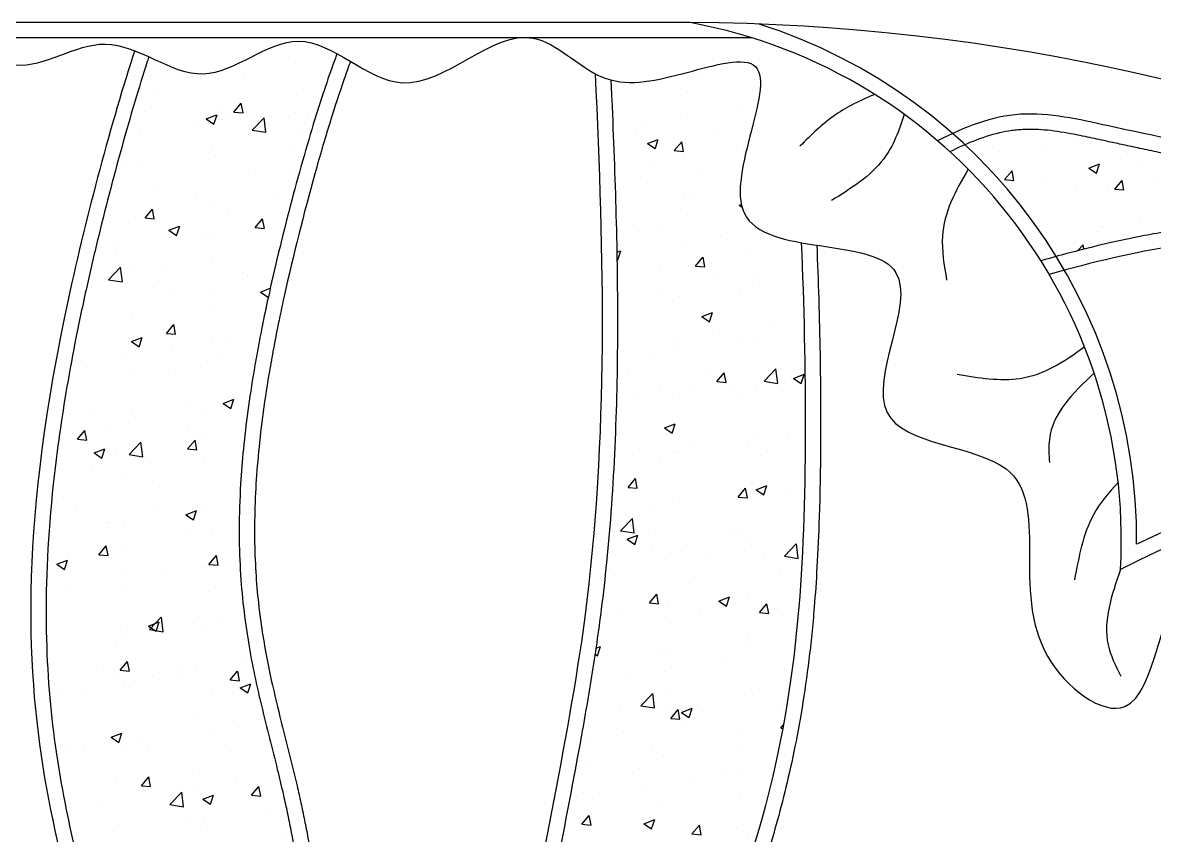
# Model space of a CAD drawing. Header units: inches. Extents: x 7.5 to 50, y 15.4 to 40.2.
# Drawn here: x 29.748 to 30.486, y 21.699 to 22.229 of the extents above; entities that cross this region are included whole.
import ezdxf

# ---------------------------------------------------------------- set-up
doc = ezdxf.new("R2010")
doc.units = ezdxf.units.IN
doc.header["$MEASUREMENT"] = 0
doc.layers.add('02', color=2, linetype='Continuous')

msp = doc.modelspace()

# ---------------------------------------------------------------- linework, layer by layer
at = {"layer": '02'}
for p, q in [((30.18323, 22.2289), (29.71036, 22.2289)), ((30.22355, 22.2189), (29.71036, 22.2189)), ((29.92813, 22.2156), (29.92813, 22.2156)), ((29.92177, 22.206), (29.92177, 22.206)), ((29.88938, 22.20144), (29.88938, 22.20144)), ((29.95032, 22.20308), (29.95032, 22.20308)), ((29.82648, 22.19316), (29.82648, 22.19316)), ((29.85151, 22.19646), (29.85151, 22.19646)), ((29.892, 22.19307), (29.892, 22.19307)), ((30.18868, 22.19472), (30.18868, 22.19472)), ((29.83368, 22.18306), (29.83368, 22.18306)), ((30.18135, 22.18341), (30.18135, 22.18341)), ((29.88591, 22.17061), (29.89073, 22.17635)), ((29.8919, 22.17007), (29.89075, 22.17634)), ((29.92692, 22.18232), (29.92692, 22.18232)), ((29.82741, 22.17085), (29.82741, 22.17085)), ((29.86793, 22.16619), (29.87493, 22.16887)), ((29.87292, 22.16282), (29.87495, 22.16886)), ((29.87498, 22.17482), (29.87498, 22.17482)), ((29.88079, 22.1686), (29.88079, 22.1686)), ((29.88591, 22.17061), (29.89189, 22.17008)), ((29.92623, 22.17032), (29.92623, 22.17032)), ((30.21496, 22.17235), (30.21496, 22.17235)), ((29.86308, 22.162), (29.86308, 22.162)), ((29.86793, 22.16619), (29.87291, 22.16283)), ((29.89782, 22.15887), (29.90561, 22.16698)), ((29.90673, 22.15747), (29.90563, 22.16697)), ((29.93417, 22.16634), (29.93417, 22.16634)), ((30.15205, 22.16407), (30.15205, 22.16407)), ((30.17708, 22.16737), (30.17708, 22.16737)), ((29.8252, 22.15702), (29.8252, 22.15702)), ((29.89782, 22.15887), (29.90672, 22.15749)), ((29.93019, 22.15808), (29.93019, 22.15808)), ((30.1477, 22.15732), (30.1477, 22.15732)), ((30.20108, 22.15506), (30.20108, 22.15506)), ((30.41657, 22.15654), (30.41657, 22.15654)), ((29.87187, 22.14807), (29.87187, 22.14807)), ((29.9257, 22.14903), (29.9257, 22.14903)), ((30.15536, 22.15017), (30.16236, 22.15286)), ((30.15536, 22.15017), (30.16033, 22.14681)), ((30.16035, 22.1468), (30.16238, 22.15284)), ((30.17281, 22.1455), (30.17763, 22.15125)), ((30.17881, 22.14497), (30.17765, 22.15124)), ((30.18013, 22.15012), (30.18013, 22.15012)), ((30.21765, 22.14846), (30.21765, 22.14846)), ((30.35825, 22.14653), (30.35825, 22.14653)), ((30.36123, 22.1483), (30.36123, 22.1483)), ((30.41461, 22.14604), (30.41461, 22.14604)), ((30.43599, 22.15231), (30.43599, 22.15231)), ((29.87376, 22.14153), (29.87376, 22.14153)), ((30.15934, 22.13845), (30.15934, 22.13845)), ((30.17281, 22.1455), (30.17879, 22.14498)), ((30.38465, 22.14527), (30.38465, 22.14527)), ((30.468, 22.14379), (30.468, 22.14379)), ((29.81355, 22.13806), (29.81355, 22.13806)), ((29.82325, 22.13513), (29.82325, 22.13513)), ((29.92496, 22.13417), (29.92496, 22.13417)), ((30.18865, 22.13291), (30.18865, 22.13291)), ((30.38799, 22.12668), (30.39281, 22.13242)), ((30.39398, 22.12614), (30.39283, 22.13241)), ((30.44278, 22.13415), (30.44979, 22.13684)), ((30.44278, 22.13415), (30.44776, 22.1308)), ((30.44777, 22.13078), (30.4498, 22.13683)), ((30.47762, 22.13498), (30.47762, 22.13498)), ((29.89992, 22.13088), (29.89992, 22.13088)), ((30.15077, 22.12792), (30.15077, 22.12792)), ((30.38799, 22.12668), (30.39397, 22.12616)), ((30.41447, 22.12666), (30.41447, 22.12666)), ((30.45972, 22.1204), (30.46454, 22.12615)), ((30.46571, 22.11987), (30.46455, 22.12614)), ((30.48529, 22.12542), (30.48529, 22.12542)), ((29.80794, 22.11975), (29.80794, 22.11975)), ((29.83677, 22.12256), (29.83677, 22.12256)), ((29.86132, 22.1175), (29.86132, 22.1175)), ((30.17892, 22.11683), (30.17892, 22.11683)), ((30.1833, 22.1165), (30.1833, 22.1165)), ((30.37659, 22.12168), (30.37659, 22.12168)), ((30.43477, 22.11902), (30.43477, 22.11902)), ((30.45476, 22.12154), (30.45476, 22.12154)), ((30.45972, 22.1204), (30.46569, 22.11988)), ((29.9147, 22.11524), (29.9147, 22.11524)), ((30.21505, 22.10991), (30.21651, 22.11047)), ((30.21505, 22.10991), (30.21696, 22.10862)), ((30.39644, 22.11153), (30.39644, 22.11153)), ((29.82203, 22.10184), (29.82203, 22.10184)), ((29.82806, 22.10166), (29.83288, 22.10741)), ((29.82806, 22.10166), (29.83404, 22.10114)), ((29.82902, 22.10632), (29.82902, 22.10632)), ((29.83405, 22.10113), (29.8329, 22.10739)), ((29.87255, 22.10824), (29.87255, 22.10824)), ((29.8824, 22.10407), (29.8824, 22.10407)), ((30.18161, 22.10397), (30.18161, 22.10397)), ((29.8436, 22.09367), (29.8506, 22.09636)), ((29.84859, 22.0903), (29.85062, 22.09635)), ((29.89865, 22.09473), (29.89865, 22.09473)), ((29.89978, 22.09539), (29.90461, 22.10113)), ((29.89978, 22.09539), (29.90576, 22.09486)), ((29.90578, 22.09485), (29.90462, 22.10112)), ((30.45131, 22.09554), (30.45131, 22.09554)), ((30.47635, 22.09883), (30.47635, 22.09883)), ((29.8436, 22.09367), (29.84858, 22.09032)), ((29.86774, 22.0884), (29.86774, 22.0884)), ((29.87362, 22.09144), (29.87362, 22.09144)), ((30.14931, 22.09279), (30.14931, 22.09279)), ((30.16234, 22.09347), (30.16234, 22.09347)), ((30.2027, 22.09053), (30.2027, 22.09053)), ((30.22964, 22.09104), (30.22964, 22.09104)), ((30.44852, 22.09269), (30.44852, 22.09269)), ((30.48407, 22.09213), (30.48407, 22.09213)), ((29.81046, 22.08312), (29.81046, 22.08312)), ((30.13538, 22.07932), (30.13803, 22.08034)), ((30.13602, 22.07429), (30.13804, 22.08033)), ((30.1777, 22.08354), (30.1777, 22.08354)), ((30.22149, 22.0815), (30.22149, 22.0815)), ((30.41622, 22.08151), (30.41622, 22.08151)), ((30.43356, 22.08573), (30.43356, 22.08573)), ((30.43539, 22.08022), (30.43923, 22.08422)), ((30.43959, 22.0813), (30.43925, 22.08421)), ((29.80942, 22.07839), (29.80942, 22.07839)), ((29.87133, 22.07495), (29.87133, 22.07495)), ((30.13546, 22.07467), (30.136, 22.0743)), ((30.18669, 22.07029), (30.19151, 22.07603)), ((30.19268, 22.06975), (30.19153, 22.07602)), ((29.80436, 22.06145), (29.81215, 22.06957)), ((29.81327, 22.06006), (29.81216, 22.06956)), ((29.82082, 22.06855), (29.82082, 22.06855)), ((29.84142, 22.06667), (29.84142, 22.06667)), ((29.8917, 22.06644), (29.8917, 22.06644)), ((30.16317, 22.07149), (30.16317, 22.07149)), ((30.18669, 22.07029), (30.19267, 22.06976)), ((30.22422, 22.06564), (30.22422, 22.06564)), ((29.80436, 22.06145), (29.81325, 22.06007)), ((29.8948, 22.06441), (29.8948, 22.06441)), ((29.91022, 22.06028), (29.91022, 22.06028)), ((30.19919, 22.06234), (30.19919, 22.06234)), ((30.22842, 22.05775), (30.22842, 22.05775)), ((29.83339, 22.05643), (29.83339, 22.05643)), ((29.84731, 22.05199), (29.84731, 22.05199)), ((29.87234, 22.05529), (29.87234, 22.05529)), ((29.90329, 22.05341), (29.90962, 22.05584)), ((29.90329, 22.05341), (29.90827, 22.05005)), ((29.90828, 22.05004), (29.90845, 22.05054)), ((30.13603, 22.05403), (30.13603, 22.05403)), ((30.16172, 22.05313), (30.16172, 22.05313)), ((30.17648, 22.05025), (30.17648, 22.05025)), ((30.2151, 22.05088), (30.2151, 22.05088)), ((29.8196, 22.03526), (29.8196, 22.03526)), ((29.87011, 22.04166), (29.87011, 22.04166)), ((30.19072, 22.03739), (30.19772, 22.04008)), ((30.19072, 22.03739), (30.19569, 22.03404)), ((30.19571, 22.03402), (30.19774, 22.04007)), ((29.84193, 22.02644), (29.84675, 22.03219)), ((29.84793, 22.02591), (29.84677, 22.03217)), ((30.23579, 22.03118), (30.23579, 22.03118)), ((29.81927, 22.02116), (29.82627, 22.02384)), ((29.81927, 22.02116), (29.82424, 22.0178)), ((29.82426, 22.01779), (29.82629, 22.02383)), ((29.84193, 22.02644), (29.84791, 22.02592)), ((29.87158, 22.02144), (29.87158, 22.02144)), ((29.88391, 22.02084), (29.88391, 22.02084)), ((30.17288, 22.0229), (30.17288, 22.0229)), ((30.19792, 22.0262), (30.19792, 22.0262)), ((30.21736, 22.02183), (30.21736, 22.02183)), ((30.22721, 22.02446), (30.22721, 22.02446)), ((29.82195, 22.01557), (29.82195, 22.01557)), ((29.84604, 22.01585), (29.84604, 22.01585)), ((29.87533, 22.01331), (29.87533, 22.01331)), ((30.17527, 22.01696), (30.17527, 22.01696)), ((29.81326, 22.01143), (29.81326, 22.01143)), ((29.8689, 22.00837), (29.8689, 22.00837)), ((30.15904, 22.01182), (30.15904, 22.01182)), ((29.78965, 22.00439), (29.78965, 22.00439)), ((29.81839, 22.00197), (29.81839, 22.00197)), ((29.84303, 22.00214), (29.84303, 22.00214)), ((29.89642, 21.99988), (29.89642, 21.99988)), ((30.14224, 22.00203), (30.14224, 22.00203)), ((30.19562, 21.99978), (30.19562, 21.99978)), ((30.20056, 21.99507), (30.20538, 22.00081)), ((30.20656, 21.99453), (30.2054, 22.0008)), ((30.23125, 21.99525), (30.23904, 22.00336)), ((30.24016, 21.99385), (30.23906, 22.00335)), ((30.24132, 21.99988), (30.24132, 21.99988)), ((30.25041, 21.99713), (30.25741, 21.99982)), ((30.2554, 21.99376), (30.25743, 21.9998)), ((30.20056, 21.99507), (30.20654, 21.99454)), ((30.20948, 21.99174), (30.20948, 21.99174)), ((30.22599, 21.99117), (30.22599, 21.99117)), ((30.23125, 21.99525), (30.24015, 21.99387)), ((30.24901, 21.99752), (30.24901, 21.99752)), ((30.25041, 21.99713), (30.25538, 21.99378)), ((29.87896, 21.9809), (29.88596, 21.98358)), ((29.88395, 21.97753), (29.88598, 21.98357)), ((30.16333, 21.9886), (30.16333, 21.9886)), ((30.17161, 21.98676), (30.17161, 21.98676)), ((30.183, 21.98987), (30.183, 21.98987)), ((30.21671, 21.98635), (30.21671, 21.98635)), ((29.81973, 21.97641), (29.81973, 21.97641)), ((29.8576, 21.98139), (29.8576, 21.98139)), ((29.87896, 21.9809), (29.88393, 21.97754)), ((30.14658, 21.98346), (30.14658, 21.98346)), ((29.7947, 21.97311), (29.7947, 21.97311)), ((29.86768, 21.97508), (29.86768, 21.97508)), ((29.78408, 21.9575), (29.7889, 21.96324)), ((29.79008, 21.95696), (29.78892, 21.96323)), ((29.80205, 21.96474), (29.80205, 21.96474)), ((29.81717, 21.96868), (29.81717, 21.96868)), ((29.85544, 21.96248), (29.85544, 21.96248)), ((29.86745, 21.96177), (29.86745, 21.96177)), ((30.16639, 21.96488), (30.17339, 21.96757)), ((30.16639, 21.96488), (30.17136, 21.96152)), ((30.17138, 21.96151), (30.1734, 21.96755)), ((29.78408, 21.9575), (29.79006, 21.95698)), ((29.81762, 21.94749), (29.8254, 21.95561)), ((29.82653, 21.9461), (29.82542, 21.95559)), ((29.85581, 21.95122), (29.86063, 21.95697)), ((29.8618, 21.95069), (29.86065, 21.95695)), ((30.22119, 21.95487), (30.22119, 21.95487)), ((30.22477, 21.95788), (30.22477, 21.95788)), ((30.24633, 21.96062), (30.24633, 21.96062)), ((29.79494, 21.94864), (29.80194, 21.95133)), ((29.79494, 21.94864), (29.79991, 21.94529)), ((29.79993, 21.94527), (29.80196, 21.95132)), ((29.80913, 21.95176), (29.80913, 21.95176)), ((29.81762, 21.94749), (29.82651, 21.94611)), ((29.85581, 21.95122), (29.86179, 21.9507)), ((30.1453, 21.94731), (30.1453, 21.94731)), ((30.17284, 21.95038), (30.17284, 21.95038)), ((30.17573, 21.94895), (30.17573, 21.94895)), ((30.18318, 21.9523), (30.18318, 21.9523)), ((30.22911, 21.94669), (30.22911, 21.94669)), ((29.8313, 21.94195), (29.8313, 21.94195)), ((29.86647, 21.94179), (29.86647, 21.94179)), ((30.16288, 21.94486), (30.16288, 21.94486)), ((29.79342, 21.93697), (29.79342, 21.93697)), ((29.81595, 21.93539), (29.81595, 21.93539)), ((29.83309, 21.9298), (29.83309, 21.9298)), ((30.14271, 21.92612), (30.14753, 21.93187)), ((30.14271, 21.92612), (30.14869, 21.9256)), ((30.14871, 21.92559), (30.14755, 21.93185)), ((30.21444, 21.91985), (30.21926, 21.92559)), ((30.22043, 21.91931), (30.21928, 21.92558)), ((30.22356, 21.92459), (30.22356, 21.92459)), ((30.22608, 21.92462), (30.23308, 21.9273)), ((30.22608, 21.92462), (30.23105, 21.92126)), ((30.23107, 21.92125), (30.23309, 21.92729)), ((29.77477, 21.91979), (29.77477, 21.91979)), ((30.21444, 21.91985), (30.22042, 21.91932)), ((30.22002, 21.92117), (30.22002, 21.92117)), ((30.24506, 21.92447), (30.24506, 21.92447)), ((29.78258, 21.91364), (29.78258, 21.91364)), ((29.83596, 21.91138), (29.83596, 21.91138)), ((29.85463, 21.90838), (29.86163, 21.91107)), ((29.85962, 21.90501), (29.86165, 21.91105)), ((29.86814, 21.91083), (29.86814, 21.91083)), ((30.15687, 21.91286), (30.15687, 21.91286)), ((30.17162, 21.91709), (30.17162, 21.91709)), ((29.80499, 21.90251), (29.80499, 21.90251)), ((29.85463, 21.90838), (29.8596, 21.90502)), ((29.88934, 21.90913), (29.88934, 21.90913)), ((30.13779, 21.89783), (30.14558, 21.90595)), ((30.1467, 21.89644), (30.14559, 21.90594)), ((29.76712, 21.89753), (29.76712, 21.89753)), ((29.80367, 21.9002), (29.80367, 21.9002)), ((29.81474, 21.9021), (29.81474, 21.9021)), ((29.85705, 21.89795), (29.85705, 21.89795)), ((30.13779, 21.89783), (30.14668, 21.89646)), ((30.14205, 21.89236), (30.14906, 21.89505)), ((30.14704, 21.88899), (30.14907, 21.89504)), ((30.15626, 21.89785), (30.15626, 21.89785)), ((30.20964, 21.89559), (30.20964, 21.89559)), ((30.21707, 21.89521), (30.21707, 21.89521)), ((29.79796, 21.88228), (29.80278, 21.88802)), ((29.80395, 21.88174), (29.80279, 21.88801)), ((29.87128, 21.89481), (29.87128, 21.89481)), ((30.14205, 21.89236), (30.14703, 21.88901)), ((30.22234, 21.8913), (30.22234, 21.8913)), ((30.24451, 21.88128), (30.2523, 21.8894)), ((30.25342, 21.87989), (30.25232, 21.88939)), ((29.79796, 21.88228), (29.80394, 21.88176)), ((29.81296, 21.8848), (29.81296, 21.8848)), ((29.86968, 21.876), (29.87451, 21.88175)), ((29.87568, 21.87547), (29.87452, 21.88174)), ((30.15875, 21.88519), (30.15875, 21.88519)), ((30.1704, 21.8838), (30.1704, 21.8838)), ((30.17734, 21.88442), (30.17734, 21.88442)), ((30.19372, 21.88173), (30.19372, 21.88173)), ((30.21875, 21.88503), (30.21875, 21.88503)), ((30.23072, 21.88216), (30.23072, 21.88216)), ((30.24451, 21.88128), (30.25341, 21.8799)), ((29.77061, 21.87613), (29.77761, 21.87881)), ((29.77061, 21.87613), (29.77558, 21.87277)), ((29.7756, 21.87276), (29.77762, 21.8788)), ((29.86403, 21.87521), (29.86403, 21.87521)), ((29.86687, 21.87468), (29.86687, 21.87468)), ((29.86968, 21.876), (29.87566, 21.87548)), ((30.13056, 21.87342), (30.13056, 21.87342)), ((30.24103, 21.87325), (30.24103, 21.87325)), ((29.81352, 21.86881), (29.81352, 21.86881)), ((29.84184, 21.87139), (29.84184, 21.87139)), ((29.77868, 21.86307), (29.77868, 21.86307)), ((29.81607, 21.86055), (29.81607, 21.86055)), ((29.86945, 21.8583), (29.86945, 21.8583)), ((30.18271, 21.86324), (30.18271, 21.86324)), ((30.15659, 21.8509), (30.16141, 21.85665)), ((30.15659, 21.8509), (30.16257, 21.85038)), ((30.16258, 21.85037), (30.16142, 21.85663)), ((30.20175, 21.8521), (30.20875, 21.85479)), ((30.20175, 21.8521), (30.20672, 21.84875)), ((30.20673, 21.84873), (30.20876, 21.85477)), ((30.22113, 21.85801), (30.22113, 21.85801)), ((30.13636, 21.84702), (30.13636, 21.84702)), ((30.16919, 21.85052), (30.16919, 21.85052)), ((30.18974, 21.84476), (30.18974, 21.84476)), ((30.22831, 21.84463), (30.23314, 21.85037)), ((30.22831, 21.84463), (30.23429, 21.8441)), ((30.23032, 21.85057), (30.23032, 21.85057)), ((30.23431, 21.84409), (30.23315, 21.85036)), ((29.8303, 21.83587), (29.8373, 21.83855)), ((29.83087, 21.83353), (29.83866, 21.84164)), ((29.83529, 21.8325), (29.83731, 21.83854)), ((29.83978, 21.83213), (29.83868, 21.84163)), ((29.86282, 21.84192), (29.86282, 21.84192)), ((29.87844, 21.84023), (29.87844, 21.84023)), ((30.16741, 21.84229), (30.16741, 21.84229)), ((30.24313, 21.84251), (30.24313, 21.84251)), ((29.81231, 21.83552), (29.81231, 21.83552)), ((29.81553, 21.83194), (29.81553, 21.83194)), ((29.8303, 21.83587), (29.83527, 21.83251)), ((29.83087, 21.83353), (29.83977, 21.83215)), ((29.84056, 21.83524), (29.84056, 21.83524)), ((29.86715, 21.83514), (29.86715, 21.83514)), ((29.80883, 21.82513), (29.80883, 21.82513)), ((30.12175, 21.82139), (30.12472, 21.82254)), ((30.12271, 21.81648), (30.12474, 21.82252)), ((30.21991, 21.82472), (30.21991, 21.82472)), ((30.2209, 21.82824), (30.2209, 21.82824)), ((30.12118, 21.81752), (30.1227, 21.81649)), ((30.16258, 21.81823), (30.16258, 21.81823)), ((30.16797, 21.81723), (30.16797, 21.81723)), ((29.79659, 21.80945), (29.79659, 21.80945)), ((29.81183, 21.80706), (29.81665, 21.81281)), ((29.81183, 21.80706), (29.81781, 21.80654)), ((29.81783, 21.80652), (29.81667, 21.81279)), ((29.84998, 21.8072), (29.84998, 21.8072)), ((29.8616, 21.80863), (29.8616, 21.80863)), ((29.89112, 21.81319), (29.89112, 21.81319)), ((30.20401, 21.81113), (30.20401, 21.81113)), ((29.81109, 21.80223), (29.81109, 21.80223)), ((29.8328, 21.80318), (29.8328, 21.80318)), ((29.85213, 21.80078), (29.85213, 21.80078)), ((29.88356, 21.80078), (29.88838, 21.80653)), ((29.88356, 21.80078), (29.88954, 21.80026)), ((29.88955, 21.80025), (29.8884, 21.80652)), ((30.1411, 21.80285), (30.1411, 21.80285)), ((30.16614, 21.80615), (30.16614, 21.80615)), ((29.77448, 21.79316), (29.77448, 21.79316)), ((29.78922, 21.7925), (29.78922, 21.7925)), ((29.81426, 21.7958), (29.81426, 21.7958)), ((29.81768, 21.79602), (29.81768, 21.79602)), ((29.87106, 21.79376), (29.87106, 21.79376)), ((29.88999, 21.7956), (29.89699, 21.79829)), ((29.88999, 21.7956), (29.89496, 21.79225)), ((29.89498, 21.79223), (29.89701, 21.79828)), ((30.15105, 21.78387), (30.15883, 21.79199)), ((30.15996, 21.78248), (30.15885, 21.79197)), ((30.17027, 21.79366), (30.17027, 21.79366)), ((30.21869, 21.79143), (30.21869, 21.79143)), ((30.22365, 21.79141), (30.22365, 21.79141)), ((30.11624, 21.77753), (30.11624, 21.77753)), ((30.13797, 21.78249), (30.13797, 21.78249)), ((30.15105, 21.78387), (30.15994, 21.78249)), ((30.16676, 21.78394), (30.16676, 21.78394)), ((30.17046, 21.77568), (30.17528, 21.78143)), ((30.17646, 21.77515), (30.1753, 21.78142)), ((30.17741, 21.77959), (30.18442, 21.78227)), ((30.17741, 21.77959), (30.18239, 21.77623)), ((30.1824, 21.77622), (30.18443, 21.78226)), ((30.19135, 21.78023), (30.19135, 21.78023)), ((30.24086, 21.78001), (30.24086, 21.78001)), ((30.24474, 21.77797), (30.24474, 21.77797)), ((29.86039, 21.77534), (29.86039, 21.77534)), ((30.17046, 21.77568), (30.17644, 21.77516)), ((30.1777, 21.77169), (30.1777, 21.77169)), ((30.24219, 21.76941), (30.24393, 21.77148)), ((29.80597, 21.76335), (29.81297, 21.76604)), ((29.80597, 21.76335), (29.81094, 21.75999)), ((29.80987, 21.76894), (29.80987, 21.76894)), ((29.81096, 21.75998), (29.81298, 21.76602)), ((29.87099, 21.76818), (29.87099, 21.76818)), ((29.88898, 21.76966), (29.88898, 21.76966)), ((30.1148, 21.76341), (30.1148, 21.76341)), ((30.13983, 21.76671), (30.13983, 21.76671)), ((30.21677, 21.76858), (30.21677, 21.76858)), ((30.24219, 21.76941), (30.24352, 21.76929)), ((29.7767, 21.75862), (29.7767, 21.75862)), ((29.78795, 21.75636), (29.78795, 21.75636)), ((29.81267, 21.75817), (29.81267, 21.75817)), ((29.82582, 21.76134), (29.82582, 21.76134)), ((29.83008, 21.75637), (29.83008, 21.75637)), ((30.15845, 21.75857), (30.15845, 21.75857)), ((30.21748, 21.75814), (30.21748, 21.75814)), ((29.88346, 21.75411), (29.88346, 21.75411)), ((29.91111, 21.74955), (29.91111, 21.74955)), ((30.16554, 21.75065), (30.16554, 21.75065)), ((29.85917, 21.74206), (29.85917, 21.74206)), ((30.11503, 21.74425), (30.11503, 21.74425)), ((30.15037, 21.74283), (30.15037, 21.74283)), ((30.20376, 21.74058), (30.20376, 21.74058)), ((30.21455, 21.74056), (30.21455, 21.74056)), ((29.80866, 21.73565), (29.80866, 21.73565)), ((29.82571, 21.73184), (29.83053, 21.73759)), ((29.8317, 21.7313), (29.83054, 21.73757)), ((29.88771, 21.73351), (29.88771, 21.73351)), ((30.18241, 21.73661), (30.18241, 21.73661)), ((30.2371, 21.73932), (30.23726, 21.73938)), ((30.2371, 21.73932), (30.23722, 21.73924)), ((29.82571, 21.73184), (29.83169, 21.73132)), ((29.84413, 21.71956), (29.85192, 21.72768)), ((29.85304, 21.71817), (29.85194, 21.72767)), ((29.86267, 21.73022), (29.86267, 21.73022)), ((29.86566, 21.72309), (29.87266, 21.72578)), ((29.87065, 21.71972), (29.87267, 21.72576)), ((29.89743, 21.72557), (29.90226, 21.73131)), ((29.89743, 21.72557), (29.90341, 21.72504)), ((29.90343, 21.72503), (29.90227, 21.7313)), ((30.11352, 21.72726), (30.11352, 21.72726)), ((30.12409, 21.7266), (30.12409, 21.7266)), ((30.1514, 21.73225), (30.1514, 21.73225)), ((29.79952, 21.7219), (29.79952, 21.7219)), ((29.84413, 21.71956), (29.85303, 21.71818)), ((29.86566, 21.72309), (29.87063, 21.71973)), ((30.21626, 21.72486), (30.21626, 21.72486)), ((29.90989, 21.71626), (29.90989, 21.71626)), ((30.11261, 21.70674), (30.11743, 21.71248)), ((30.11381, 21.71096), (30.11381, 21.71096)), ((30.11861, 21.7062), (30.11745, 21.71247)), ((30.16432, 21.71736), (30.16432, 21.71736)), ((29.81061, 21.70527), (29.81061, 21.70527)), ((29.85795, 21.70877), (29.85795, 21.70877)), ((29.86686, 21.70851), (29.86686, 21.70851)), ((30.11261, 21.70674), (30.11859, 21.70622)), ((30.15308, 21.70707), (30.16008, 21.70976)), ((30.15308, 21.70707), (30.15806, 21.70372)), ((30.15807, 21.7037), (30.1601, 21.70974)), ((30.18434, 21.70046), (30.18916, 21.70621)), ((30.19033, 21.69993), (30.18917, 21.7062)), ((30.21328, 21.70442), (30.21328, 21.70442)), ((29.80744, 21.70236), (29.80744, 21.70236)), ((29.86399, 21.70301), (29.86399, 21.70301)), ((29.91737, 21.70075), (29.91737, 21.70075)), ((30.18434, 21.70046), (30.19032, 21.69994)), ((30.18824, 21.70112), (30.18824, 21.70112)), ((30.2206, 21.70161), (30.2206, 21.70161))]:
    msp.add_line(p, q, dxfattribs=at)
for centre, radius, start, end in [((30.17765, 20.88446), 1.34445, 39.81407, 89.76216), ((30.12095, 21.89154), 0.34306, 356.83389, 79.53968), ((30.12095, 21.89154), 0.35306, 359.60372, 72.34221), ((30.75311, 21.31714), 0.63642, 52.18906, 116.01178), ((30.75311, 21.31714), 0.62642, 43.11917, 117.5384)]:
    msp.add_arc(centre, radius, start, end, dxfattribs=at)
msp.add_open_spline([(29.84406, 22.22889), (29.84406, 22.2289), (29.84406, 22.2289), (29.84406, 22.2289)], degree=3, dxfattribs=at)
for points in [[(29.71036, 22.2189), (29.74394, 22.20138), (29.80204, 22.21493), (29.86596, 22.19557), (29.92793, 22.21686), (29.99572, 22.18977), (30.08094, 22.2188), (30.12549, 22.19364), (30.17778, 22.19557), (30.22426, 22.20138), (30.21845, 22.10463), (30.31723, 22.06592), (30.31142, 21.97497), (30.38889, 21.93821), (30.416, 21.81629), (30.46636, 21.7834), (30.50703, 21.8608), (30.61743, 21.80855), (30.64842, 21.87628), (30.72976, 21.86467), (30.79368, 21.90531), (30.89632, 21.83371), (30.99897, 21.80468), (31.1268, 21.73889), (31.19459, 21.73308), (31.2392, 21.70925)], [(30.46349, 21.87259), (30.45538, 21.82369), (30.46358, 21.80323)]]:
    msp.add_spline(points, degree=3, dxfattribs=at)
for points, knots in [([(29.82134, 22.21084), (29.80639, 22.16489), (29.70252, 21.77889), (29.85306, 21.5997), (29.78578, 21.0949), (29.81253, 20.8356), (29.87437, 20.67926), (29.88228, 20.64781)], [128.722551, 128.722551, 128.722551, 128.722551, 226.995995, 747.798882, 1210.851773, 1537.184552, 1624.941477, 1624.941477, 1624.941477, 1624.941477]), ([(29.83057, 22.20689), (29.83023, 22.20583), (29.82989, 22.20476), (29.82407, 22.18664), (29.81839, 22.16757), (29.8073, 22.12769), (29.80189, 22.10687), (29.79435, 22.07571), (29.7919, 22.06516), (29.7883, 22.04893), (29.78705, 22.04311), (29.78465, 22.03162), (29.78351, 22.02596), (29.78024, 22.00923), (29.77828, 21.9984), (29.773, 21.96684), (29.77029, 21.94703), (29.7647, 21.89488), (29.76336, 21.86492), (29.76396, 21.81023), (29.76591, 21.7855), (29.77195, 21.73954), (29.77604, 21.7183), (29.78524, 21.67756), (29.79036, 21.65806), (29.8005, 21.6191), (29.80552, 21.59965), (29.81143, 21.57222), (29.8129, 21.56493), (29.81537, 21.55141), (29.8164, 21.54522), (29.81826, 21.5329), (29.81908, 21.52677), (29.82054, 21.51432), (29.82119, 21.50801), (29.82288, 21.48881), (29.82369, 21.47567), (29.8255, 21.43097), (29.82532, 21.39814), (29.82335, 21.33071), (29.82157, 21.29613), (29.81767, 21.2266), (29.81555, 21.19166), (29.81299, 21.13864), (29.81223, 21.12019), (29.81137, 21.09062), (29.81113, 21.07934), (29.81076, 21.04592), (29.81098, 21.02419), (29.81267, 20.98126), (29.81414, 20.96005), (29.82014, 20.90392), (29.82601, 20.86892), (29.83672, 20.82446), (29.83878, 20.81639), (29.84542, 20.79194), (29.85044, 20.77531), (29.85744, 20.75424), (29.8588, 20.75023), (29.86159, 20.74216), (29.86302, 20.73809), (29.86739, 20.72581), (29.8704, 20.7175), (29.87779, 20.69671), (29.88213, 20.68415), (29.88841, 20.66367), (29.89066, 20.65571), (29.89258, 20.64781)], [129.340356, 129.340356, 129.340356, 129.340356, 131.612891, 131.612891, 167.718781, 167.718781, 203.824671, 203.824671, 222.471421, 222.471421, 233.147205, 233.147205, 243.822989, 243.822989, 265.174557, 265.174557, 307.877694, 307.877694, 384.11198, 384.11198, 460.346266, 460.346266, 536.580551, 536.580551, 612.814837, 612.814837, 689.049123, 689.049123, 716.17101, 716.17101, 738.419027, 738.419027, 759.740582, 759.740582, 781.062136, 781.062136, 823.705245, 823.705245, 923.041835, 923.041835, 1022.378425, 1022.378425, 1121.715015, 1121.715015, 1175.462548, 1175.462548, 1209.115354, 1209.115354, 1276.420965, 1276.420965, 1343.726576, 1343.726576, 1454.219106, 1454.219106, 1478.441894, 1478.441894, 1526.887469, 1526.887469, 1538.179351, 1538.179351, 1549.471233, 1549.471233, 1572.054997, 1572.054997, 1605.696574, 1605.696574, 1627.146291, 1627.146291, 1627.146291, 1627.146291]), ([(29.95313, 22.2087), (29.95275, 22.2077), (29.9524, 22.20676), (29.94995, 22.20018), (29.94777, 22.19397), (29.9433, 22.18062), (29.941, 22.17347), (29.93333, 22.1486), (29.92785, 22.12931), (29.91744, 22.0896), (29.9125, 22.06917), (29.90687, 22.04327), (29.90557, 22.03711), (29.90336, 22.02612), (29.90242, 22.02125), (29.90066, 22.01172), (29.89983, 22.00704), (29.8975, 21.99327), (29.89615, 21.98444), (29.89271, 21.95892), (29.89119, 21.94319), (29.8891, 21.90794), (29.88914, 21.88947), (29.89106, 21.85549), (29.89293, 21.83999), (29.8978, 21.81067), (29.90082, 21.79684), (29.90733, 21.76961), (29.91084, 21.75621), (29.91549, 21.73729), (29.91674, 21.73211), (29.91879, 21.72317), (29.91962, 21.71946), (29.92123, 21.71194), (29.92201, 21.70814), (29.92429, 21.69663), (29.92571, 21.6888), (29.92971, 21.66491), (29.93201, 21.64841), (29.93943, 21.58436), (29.94226, 21.53361), (29.94346, 21.42864), (29.94182, 21.37441), (29.93751, 21.30784), (29.9366, 21.29531), (29.93463, 21.271), (29.93359, 21.25921), (29.93171, 21.23947), (29.9309, 21.23148), (29.92922, 21.21558), (29.92835, 21.20767), (29.92568, 21.18404), (29.92385, 21.16844), (29.91904, 21.12531), (29.91631, 21.0981), (29.91342, 21.04464), (29.91326, 21.01839), (29.91598, 20.98356), (29.91695, 20.97458), (29.91918, 20.95902), (29.9203, 20.95241), (29.9227, 20.94033), (29.92391, 20.93486), (29.92616, 20.92578), (29.92712, 20.92217), (29.92917, 20.91495), (29.93025, 20.91133), (29.93365, 20.90046), (29.93611, 20.89321), (29.94384, 20.87153), (29.94948, 20.85705), (29.96058, 20.8278), (29.96603, 20.81302), (29.973, 20.79097), (29.97507, 20.78387), (29.97846, 20.77074), (29.97984, 20.76474), (29.98161, 20.75571), (29.98214, 20.75272), (29.98312, 20.74674), (29.98355, 20.74374), (29.98473, 20.73475), (29.98532, 20.72874), (29.98662, 20.71068), (29.98682, 20.6986), (29.98619, 20.67362), (29.9853, 20.66072), (29.98401, 20.64781)], [92.919475, 92.919475, 92.919475, 92.919475, 95.560084, 95.560084, 111.062716, 111.062716, 126.565348, 126.565348, 162.478995, 162.478995, 198.392642, 198.392642, 209.792629, 209.792629, 219.12177, 219.12177, 228.450911, 228.450911, 247.109192, 247.109192, 284.425756, 284.425756, 336.851365, 336.851365, 389.276975, 389.276975, 441.702585, 441.702585, 494.128195, 494.128195, 513.606668, 513.606668, 527.217671, 527.217671, 540.828673, 540.828673, 568.050678, 568.050678, 622.494687, 622.494687, 773.606162, 773.606162, 924.717636, 924.717636, 959.801599, 959.801599, 992.974447, 992.974447, 1015.617281, 1015.617281, 1038.260114, 1038.260114, 1083.545782, 1083.545782, 1164.711584, 1164.711584, 1245.877386, 1245.877386, 1274.298589, 1274.298589, 1295.436158, 1295.436158, 1313.073932, 1313.073932, 1324.769977, 1324.769977, 1336.466021, 1336.466021, 1359.858111, 1359.858111, 1406.113443, 1406.113443, 1452.368776, 1452.368776, 1474.101873, 1474.101873, 1492.196244, 1492.196244, 1501.103461, 1501.103461, 1510.010678, 1510.010678, 1527.825112, 1527.825112, 1563.453981, 1563.453981, 1601.408362, 1601.408362, 1601.408362, 1601.408362]), ([(29.96192, 22.20366), (29.96059, 22.20012), (29.95921, 22.19631), (29.95479, 22.18363), (29.95162, 22.17393), (29.94518, 22.1531), (29.94191, 22.14196), (29.9315, 22.10475), (29.92453, 22.07705), (29.91718, 22.04369), (29.91572, 22.03681), (29.9133, 22.02484), (29.9123, 22.01968), (29.91043, 22.00958), (29.90956, 22.00464), (29.90712, 21.99012), (29.90573, 21.98084), (29.90223, 21.95411), (29.90077, 21.93778), (29.89918, 21.90585), (29.89922, 21.89054), (29.9006, 21.8621), (29.90195, 21.84897), (29.90555, 21.82404), (29.9078, 21.81223), (29.91234, 21.79146), (29.91453, 21.7824), (29.91907, 21.7642), (29.92141, 21.75506), (29.92486, 21.74109), (29.92598, 21.73642), (29.92794, 21.72805), (29.92877, 21.72437), (29.9304, 21.71692), (29.93119, 21.71316), (29.93272, 21.70556), (29.93347, 21.70172), (29.93563, 21.69011), (29.93698, 21.68224), (29.94077, 21.65823), (29.94295, 21.64171), (29.94848, 21.59085), (29.95085, 21.55521), (29.95324, 21.48179), (29.95327, 21.44401), (29.95124, 21.36763), (29.9492, 21.32905), (29.94512, 21.2761), (29.94386, 21.26151), (29.94177, 21.23962), (29.94103, 21.23227), (29.93913, 21.21406), (29.93792, 21.20326), (29.93548, 21.18184), (29.93425, 21.17122), (29.93067, 21.1396), (29.92843, 21.11887), (29.92508, 21.0781), (29.92397, 21.05806), (29.92362, 21.01868), (29.92439, 20.99933), (29.9273, 20.97267), (29.92834, 20.96508), (29.93065, 20.95148), (29.93183, 20.94546), (29.93387, 20.93634), (29.93461, 20.93322), (29.93632, 20.92649), (29.9373, 20.92288), (29.9394, 20.91562), (29.94051, 20.91198), (29.944, 20.90101), (29.94655, 20.89365), (29.95338, 20.87472), (29.95786, 20.86308), (29.96686, 20.83946), (29.97138, 20.82749), (29.97979, 20.80312), (29.98368, 20.79071), (29.9882, 20.77291), (29.9894, 20.76774), (29.99115, 20.75913), (29.99178, 20.75571), (29.99291, 20.74887), (29.99341, 20.74545), (29.99431, 20.73861), (29.99469, 20.73518), (29.99569, 20.72492), (29.99614, 20.71807), (29.99701, 20.69456), (29.99649, 20.67792), (29.99489, 20.65683), (29.9945, 20.65231), (29.99406, 20.64781)], [94.287632, 94.287632, 94.287632, 94.287632, 104.45132, 104.45132, 126.226074, 126.226074, 148.000827, 148.000827, 196.390308, 196.390308, 209.159354, 209.159354, 219.142968, 219.142968, 229.126583, 229.126583, 249.093812, 249.093812, 289.028269, 289.028269, 333.419858, 333.419858, 377.811447, 377.811447, 422.203036, 422.203036, 457.599683, 457.599683, 492.99633, 492.99633, 510.439656, 510.439656, 523.810366, 523.810366, 537.181076, 537.181076, 550.551786, 550.551786, 577.293205, 577.293205, 630.776045, 630.776045, 737.741725, 737.741725, 844.707404, 844.707404, 951.673084, 951.673084, 992.537414, 992.537414, 1013.290214, 1013.290214, 1044.121304, 1044.121304, 1074.952394, 1074.952394, 1136.614574, 1136.614574, 1198.276753, 1198.276753, 1259.938933, 1259.938933, 1284.717232, 1284.717232, 1304.597027, 1304.597027, 1314.967254, 1314.967254, 1327.019187, 1327.019187, 1339.071119, 1339.071119, 1363.174984, 1363.174984, 1400.532048, 1400.532048, 1437.889112, 1437.889112, 1475.246176, 1475.246176, 1490.353575, 1490.353575, 1500.18532, 1500.18532, 1510.017065, 1510.017065, 1519.848809, 1519.848809, 1539.512299, 1539.512299, 1587.402942, 1587.402942, 1600.449473, 1600.449473, 1600.449473, 1600.449473]), ([(30.1213, 22.19565), (30.12686, 22.07687), (30.132, 21.87224), (30.04419, 21.51869), (30.0669, 21.14407), (30.19463, 20.83423), (30.16623, 20.67959), (30.1581, 20.64781)], [57.929835, 57.929835, 57.929835, 57.929835, 412.369841, 669.85142, 1142.492835, 1522.744656, 1621.222627, 1621.222627, 1621.222627, 1621.222627]), ([(30.1315, 22.19158), (30.1317, 22.18734), (30.13189, 22.18311), (30.13431, 22.1285), (30.13596, 22.0781), (30.13563, 21.97749), (30.13366, 21.92727), (30.12765, 21.86713), (30.12651, 21.85701), (30.12432, 21.83959), (30.12333, 21.83227), (30.12122, 21.81766), (30.1201, 21.81037), (30.1166, 21.78853), (30.11406, 21.77401), (30.10613, 21.73053), (30.10043, 21.70167), (30.0897, 21.64402), (30.08467, 21.61524), (30.07678, 21.55761), (30.0739, 21.52868), (30.06844, 21.44163), (30.06905, 21.38328), (30.07515, 21.30884), (30.07679, 21.29273), (30.08266, 21.24443), (30.08785, 21.21227), (30.09704, 21.16651), (30.10002, 21.15285), (30.10519, 21.13083), (30.10725, 21.12247), (30.11153, 21.10575), (30.11375, 21.09739), (30.12061, 21.07231), (30.12542, 21.05559), (30.13945, 21.00745), (30.14882, 20.97603), (30.16549, 20.91312), (30.1728, 20.88163), (30.18167, 20.82558), (30.18415, 20.80106), (30.1848, 20.76836), (30.18474, 20.76023), (30.18422, 20.74619), (30.18387, 20.74028), (30.18292, 20.72848), (30.18231, 20.72259), (30.18016, 20.70493), (30.17826, 20.69319), (30.17379, 20.67023), (30.17124, 20.65901), (30.16842, 20.64781)], [62.432916, 62.432916, 62.432916, 62.432916, 75.060934, 75.060934, 225.182802, 225.182802, 375.30467, 375.30467, 405.687379, 405.687379, 427.701517, 427.701517, 449.715656, 449.715656, 493.743933, 493.743933, 581.800487, 581.800487, 669.85704, 669.85704, 757.913594, 757.913594, 934.026702, 934.026702, 982.66059, 982.66059, 1079.928367, 1079.928367, 1121.405169, 1121.405169, 1146.864083, 1146.864083, 1172.322996, 1172.322996, 1223.240824, 1223.240824, 1318.902539, 1318.902539, 1414.564255, 1414.564255, 1488.751663, 1488.751663, 1513.263969, 1513.263969, 1531.067042, 1531.067042, 1548.870114, 1548.870114, 1584.47626, 1584.47626, 1618.696047, 1618.696047, 1618.696047, 1618.696047]), ([(30.30334, 22.1821), (30.29438, 22.1784), (30.27633, 22.16991), (30.26204, 22.15576), (30.25464, 22.14843)], [12.109579, 12.109579, 12.109579, 12.109579, 40.916193, 71.864892, 71.864892, 71.864892, 71.864892]), ([(30.32253, 22.16913), (30.31929, 22.15861), (30.31024, 22.13481), (30.28797, 22.12095), (30.27512, 22.11295)], [10.752548, 10.752548, 10.752548, 10.752548, 42.82766, 86.533721, 86.533721, 86.533721, 86.533721]), ([(30.67699, 22.13274), (30.66628, 22.12763), (30.62512, 22.11379), (30.54703, 22.14316), (30.46796, 22.15846), (30.39753, 22.17495), (30.36186, 22.16099), (30.34435, 22.15189)], [66.402576, 66.402576, 66.402576, 66.402576, 102.483671, 202.117632, 294.986957, 352.761088, 410.383144, 410.383144, 410.383144, 410.383144]), ([(30.68924, 22.12777), (30.68347, 22.12465), (30.67758, 22.12184), (30.66469, 22.1168), (30.65765, 22.11469), (30.64873, 22.11305), (30.64706, 22.11279), (30.64201, 22.11213), (30.63865, 22.11187), (30.63191, 22.11166), (30.62855, 22.11171), (30.61783, 22.11227), (30.6105, 22.11327), (30.59594, 22.11604), (30.58871, 22.1178), (30.57438, 22.12169), (30.56729, 22.12381), (30.55697, 22.12691), (30.55367, 22.1279), (30.54806, 22.12956), (30.54574, 22.13024), (30.53882, 22.13222), (30.53423, 22.13346), (30.52508, 22.13585), (30.52051, 22.13699), (30.50682, 22.14029), (30.4977, 22.14233), (30.4844, 22.14522), (30.48029, 22.1461), (30.47253, 22.14776), (30.46889, 22.14854), (30.46212, 22.14999), (30.459, 22.15066), (30.45378, 22.1518), (30.4517, 22.15226), (30.44756, 22.15317), (30.44549, 22.15362), (30.43932, 22.15495), (30.43524, 22.15579), (30.42531, 22.15762), (30.41951, 22.15848), (30.41128, 22.15918), (30.40871, 22.15932), (30.40437, 22.15939), (30.40259, 22.15937), (30.39947, 22.15923), (30.39813, 22.15914), (30.39545, 22.1589), (30.39411, 22.15874), (30.39009, 22.15818), (30.38742, 22.15767), (30.37893, 22.15571), (30.3731, 22.15381), (30.36232, 22.14953), (30.35737, 22.14726), (30.35239, 22.14477)], [57.944906, 57.944906, 57.944906, 57.944906, 76.550091, 76.550091, 97.617166, 97.617166, 102.426786, 102.426786, 112.046026, 112.046026, 121.665267, 121.665267, 142.721052, 142.721052, 163.776837, 163.776837, 184.832622, 184.832622, 194.838405, 194.838405, 201.982164, 201.982164, 216.26968, 216.26968, 230.557197, 230.557197, 259.132231, 259.132231, 271.888335, 271.888335, 283.065196, 283.065196, 292.575741, 292.575741, 298.85153, 298.85153, 305.127319, 305.127319, 317.678897, 317.678897, 336.049559, 336.049559, 344.555026, 344.555026, 350.620086, 350.620086, 355.283635, 355.283635, 359.947185, 359.947185, 369.274284, 369.274284, 389.470995, 389.470995, 406.476467, 406.476467, 406.476467, 406.476467]), ([(30.36428, 22.13337), (30.3557, 22.11931), (30.34413, 22.09633), (30.34856, 22.07078), (30.35023, 22.06111)], [13.862639, 13.862639, 13.862639, 13.862639, 61.103855, 89.886727, 89.886727, 89.886727, 89.886727]), ([(30.8269, 22.06175), (30.82588, 22.06156), (30.82485, 22.06136), (30.81508, 22.0595), (30.80568, 22.05788), (30.78319, 22.05449), (30.76987, 22.05281), (30.74646, 22.05065), (30.73628, 22.04999), (30.72283, 22.04962), (30.71909, 22.04957), (30.71051, 22.04963), (30.70578, 22.0498), (30.69671, 22.05038), (30.69238, 22.05078), (30.67991, 22.05231), (30.67232, 22.05374), (30.65824, 22.05718), (30.65174, 22.05919), (30.63949, 22.06357), (30.63374, 22.06595), (30.62216, 22.07108), (30.61637, 22.07386), (30.60487, 22.07931), (30.59915, 22.08198), (30.5874, 22.08688), (30.58136, 22.0891), (30.57305, 22.09142), (30.57108, 22.09191), (30.56711, 22.09281), (30.56511, 22.09322), (30.55905, 22.0943), (30.55494, 22.09484), (30.54107, 22.09613), (30.53105, 22.09618), (30.51047, 22.09496), (30.49992, 22.09369), (30.47842, 22.09018), (30.46747, 22.08795), (30.44163, 22.08198), (30.42664, 22.07799), (30.41159, 22.0738)], [85.919693, 85.919693, 85.919693, 85.919693, 88.057533, 88.057533, 105.982311, 105.982311, 129.509241, 129.509241, 148.111738, 148.111738, 155.525357, 155.525357, 165.673264, 165.673264, 175.821172, 175.821172, 196.116986, 196.116986, 216.412801, 216.412801, 236.708615, 236.708615, 258.820867, 258.820867, 280.933118, 280.933118, 303.045369, 303.045369, 309.766197, 309.766197, 316.487026, 316.487026, 329.928682, 329.928682, 361.231451, 361.231451, 392.534219, 392.534219, 423.836988, 423.836988, 465.498071, 465.498071, 465.498071, 465.498071]), ([(30.84027, 22.05428), (30.80465, 22.04664), (30.65398, 22.02453), (30.57931, 22.10408), (30.47344, 22.08056), (30.41698, 22.06491)], [77.712234, 77.712234, 77.712234, 77.712234, 157.877337, 305.715317, 462.991692, 462.991692, 462.991692, 462.991692]), ([(30.25555, 22.08558), (30.25887, 22.00637), (30.26166, 21.72919), (30.11833, 21.52021), (30.29848, 21.06811), (30.29915, 20.76786), (30.29795, 20.64781)], [205.974304, 205.974304, 205.974304, 205.974304, 351.663485, 641.142773, 1195.860858, 1560.471303, 1560.471303, 1560.471303, 1560.471303]), ([(30.26562, 22.08392), (30.26609, 22.07254), (30.26651, 22.06089), (30.26734, 22.0335), (30.2677, 22.01762), (30.26834, 21.96979), (30.26818, 21.9376), (30.26682, 21.89579), (30.26634, 21.88487), (30.26524, 21.86533), (30.26465, 21.85662), (30.26348, 21.8422), (30.26295, 21.83636), (30.26179, 21.82495), (30.26117, 21.81937), (30.25916, 21.80301), (30.25766, 21.7926), (30.25274, 21.76271), (30.2489, 21.74457), (30.24064, 21.71106), (30.23621, 21.6957), (30.22712, 21.66645), (30.22246, 21.65263), (30.21365, 21.62629), (30.2095, 21.61377), (30.20227, 21.58912), (30.19918, 21.57699), (30.19619, 21.56105), (30.1956, 21.55751), (30.19453, 21.55036), (30.19406, 21.54674), (30.19283, 21.53577), (30.19225, 21.52831), (30.19118, 21.50548), (30.19136, 21.48968), (30.19379, 21.44754), (30.19719, 21.42044), (30.20666, 21.3644), (30.21273, 21.33547), (30.22632, 21.2764), (30.23385, 21.24626), (30.24914, 21.18538), (30.2569, 21.15464), (30.26744, 21.1101), (30.27061, 21.0963), (30.27689, 21.06755), (30.27999, 21.05259), (30.28464, 21.02819), (30.28635, 21.0187), (30.28952, 20.99981), (30.29099, 20.99041), (30.29506, 20.96229), (30.29733, 20.9437), (30.30303, 20.88826), (30.30532, 20.85179), (30.30875, 20.75921), (30.30851, 20.7035), (30.30795, 20.64771)], [207.243206, 207.243206, 207.243206, 207.243206, 228.041034, 228.041034, 255.43793, 255.43793, 310.231724, 310.231724, 330.09526, 330.09526, 346.702743, 346.702743, 358.416593, 358.416593, 370.130444, 370.130444, 393.558144, 393.558144, 440.413545, 440.413545, 487.268946, 487.268946, 535.897715, 535.897715, 584.526484, 584.526484, 633.155253, 633.155253, 646.900339, 646.900339, 660.645426, 660.645426, 688.135599, 688.135599, 743.115946, 743.115946, 830.35846, 830.35846, 917.600974, 917.600974, 1004.843488, 1004.843488, 1092.086002, 1092.086002, 1131.207441, 1131.207441, 1173.787589, 1173.787589, 1200.956949, 1200.956949, 1228.126309, 1228.126309, 1282.465029, 1282.465029, 1391.142469, 1391.142469, 1560.471303, 1560.471303, 1560.471303, 1560.471303]), ([(30.43999, 22.01766), (30.42679, 22.00749), (30.40138, 21.99225), (30.37106, 21.99735), (30.35706, 21.99971)], [23.825427, 23.825427, 23.825427, 23.825427, 71.648824, 112.707859, 112.707859, 112.707859, 112.707859]), ([(30.44623, 22.00055), (30.43215, 21.98758), (30.41552, 21.97042), (30.41685, 21.9475), (30.41715, 21.9424)], [6.23624, 6.23624, 6.23624, 6.23624, 58.703448, 73.712142, 73.712142, 73.712142, 73.712142]), ([(30.46193, 21.92927), (30.45562, 21.9228), (30.44068, 21.90472), (30.43627, 21.88084), (30.43353, 21.86599)], [20.578796, 20.578796, 20.578796, 20.578796, 47.381517, 91.428269, 91.428269, 91.428269, 91.428269])]:
    msp.add_open_spline(points, degree=3, knots=knots, dxfattribs=at)

doc.saveas('drawing.dxf')
